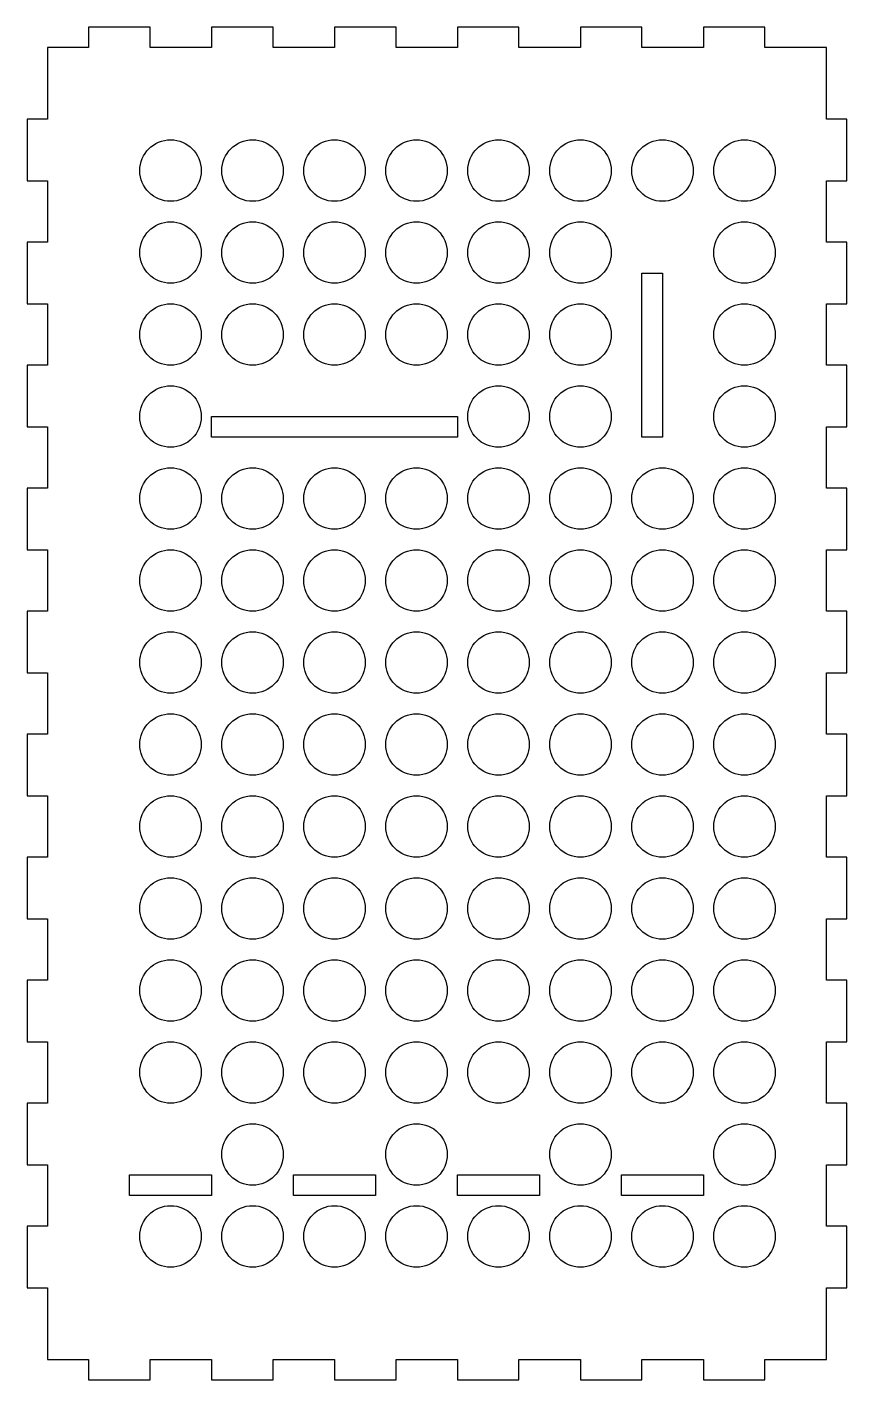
# Model space of a CAD drawing. Header units: millimetres. Extents: x 0 to 200, y -330 to 0.
import ezdxf

# ---------------------------------------------------------------- set-up
doc = ezdxf.new("R2010")
doc.units = ezdxf.units.MM

msp = doc.modelspace()

# ---------------------------------------------------------------- linework, layer by layer
for points in [[(15, -5), (5, -5), (5, -22.5), (0, -22.5), (0, -37.5), (5, -37.5), (5, -52.5), (0, -52.5), (0, -67.5), (5, -67.5), (5, -82.5), (0, -82.5), (0, -97.5), (5, -97.5), (5, -112.5), (0, -112.5), (0, -127.5), (5, -127.5), (5, -142.5), (0, -142.5), (0, -157.5), (5, -157.5), (5, -172.5), (0, -172.5), (0, -187.5), (5, -187.5), (5, -202.5), (0, -202.5), (0, -217.5), (5, -217.5), (5, -232.5), (0, -232.5), (0, -247.5), (5, -247.5), (5, -262.5), (0, -262.5), (0, -277.5), (5, -277.5), (5, -292.5), (0, -292.5), (0, -307.5), (5, -307.5), (5, -325), (15, -325), (15, -330), (30, -330), (30, -325), (45, -325), (45, -330), (60, -330), (60, -325), (75, -325), (75, -330), (90, -330), (90, -325), (105, -325), (105, -330), (120, -330), (120, -325), (135, -325), (135, -330), (150, -330), (150, -325), (165, -325), (165, -330), (180, -330), (180, -325), (195, -325), (195, -307.5), (200, -307.5), (200, -292.5), (195, -292.5), (195, -277.5), (200, -277.5), (200, -262.5), (195, -262.5), (195, -247.5), (200, -247.5), (200, -232.5), (195, -232.5), (195, -217.5), (200, -217.5), (200, -202.5), (195, -202.5), (195, -187.5), (200, -187.5), (200, -172.5), (195, -172.5), (195, -157.5), (200, -157.5), (200, -142.5), (195, -142.5), (195, -127.5), (200, -127.5), (200, -112.5), (195, -112.5), (195, -97.5), (200, -97.5), (200, -82.5), (195, -82.5), (195, -67.5), (200, -67.5), (200, -52.5), (195, -52.5), (195, -37.5), (200, -37.5), (200, -22.5), (195, -22.5), (195, -5), (180, -5), (180, 0), (165, 0), (165, -5), (150, -5), (150, 0), (135, 0), (135, -5), (120, -5), (120, 0), (105, 0), (105, -5), (90, -5), (90, 0), (75, 0), (75, -5), (60, -5), (60, 0), (45, 0), (45, -5), (30, -5), (30, 0), (15, 0)], [(155, -100), (150, -100), (150, -60), (155, -60)], [(45, -100), (45, -95), (105, -95), (105, -100)], [(25, -285), (25, -280), (45, -280), (45, -285)], [(65, -285), (65, -280), (85, -280), (85, -285)], [(105, -285), (105, -280), (125, -280), (125, -285)], [(145, -285), (145, -280), (165, -280), (165, -285)]]:
    msp.add_lwpolyline(points, close=True)
for centre in [(35, -35), (55, -35), (75, -35), (95, -35), (115, -35), (135, -35), (155, -35), (175, -35), (35, -55), (55, -55), (75, -55), (95, -55), (115, -55), (135, -55), (175, -55), (35, -75), (55, -75), (75, -75), (95, -75), (115, -75), (135, -75), (175, -75), (35, -95), (115, -95), (135, -95), (175, -95), (35, -115), (55, -115), (75, -115), (95, -115), (115, -115), (135, -115), (155, -115), (175, -115), (35, -135), (55, -135), (75, -135), (95, -135), (115, -135), (135, -135), (155, -135), (175, -135), (35, -155), (55, -155), (75, -155), (95, -155), (115, -155), (135, -155), (155, -155), (175, -155), (35, -175), (55, -175), (75, -175), (95, -175), (115, -175), (135, -175), (155, -175), (175, -175), (35, -195), (55, -195), (75, -195), (95, -195), (115, -195), (135, -195), (155, -195), (175, -195), (35, -215), (55, -215), (75, -215), (95, -215), (115, -215), (135, -215), (155, -215), (175, -215), (35, -235), (55, -235), (75, -235), (95, -235), (115, -235), (135, -235), (155, -235), (175, -235), (35, -255), (55, -255), (75, -255), (95, -255), (115, -255), (135, -255), (155, -255), (175, -255), (55, -275), (95, -275), (135, -275), (175, -275), (35, -295), (55, -295), (75, -295), (95, -295), (115, -295), (135, -295), (155, -295), (175, -295)]:
    msp.add_circle(centre, 7.5)

doc.saveas('drawing.dxf')
